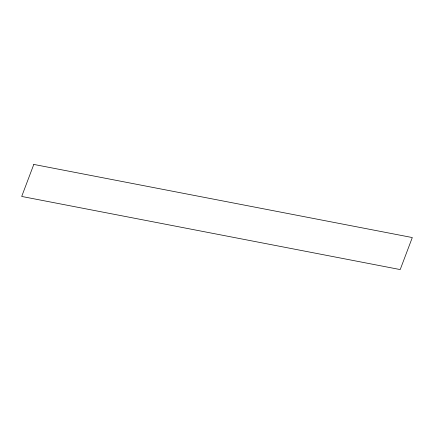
<?xml version="1.0" encoding="UTF-8"?>
<svg xmlns="http://www.w3.org/2000/svg" width="434" height="434" viewBox="0 0 434 434"><rect width="100%" height="100%" fill="white"/><g stroke="black" fill="none" stroke-linecap="round" stroke-linejoin="round"><path stroke-width="0.65" d="M33.798 164.426L21.7 196.445L400.202 269.574L412.3 237.555L33.798 164.426"/></g></svg>
